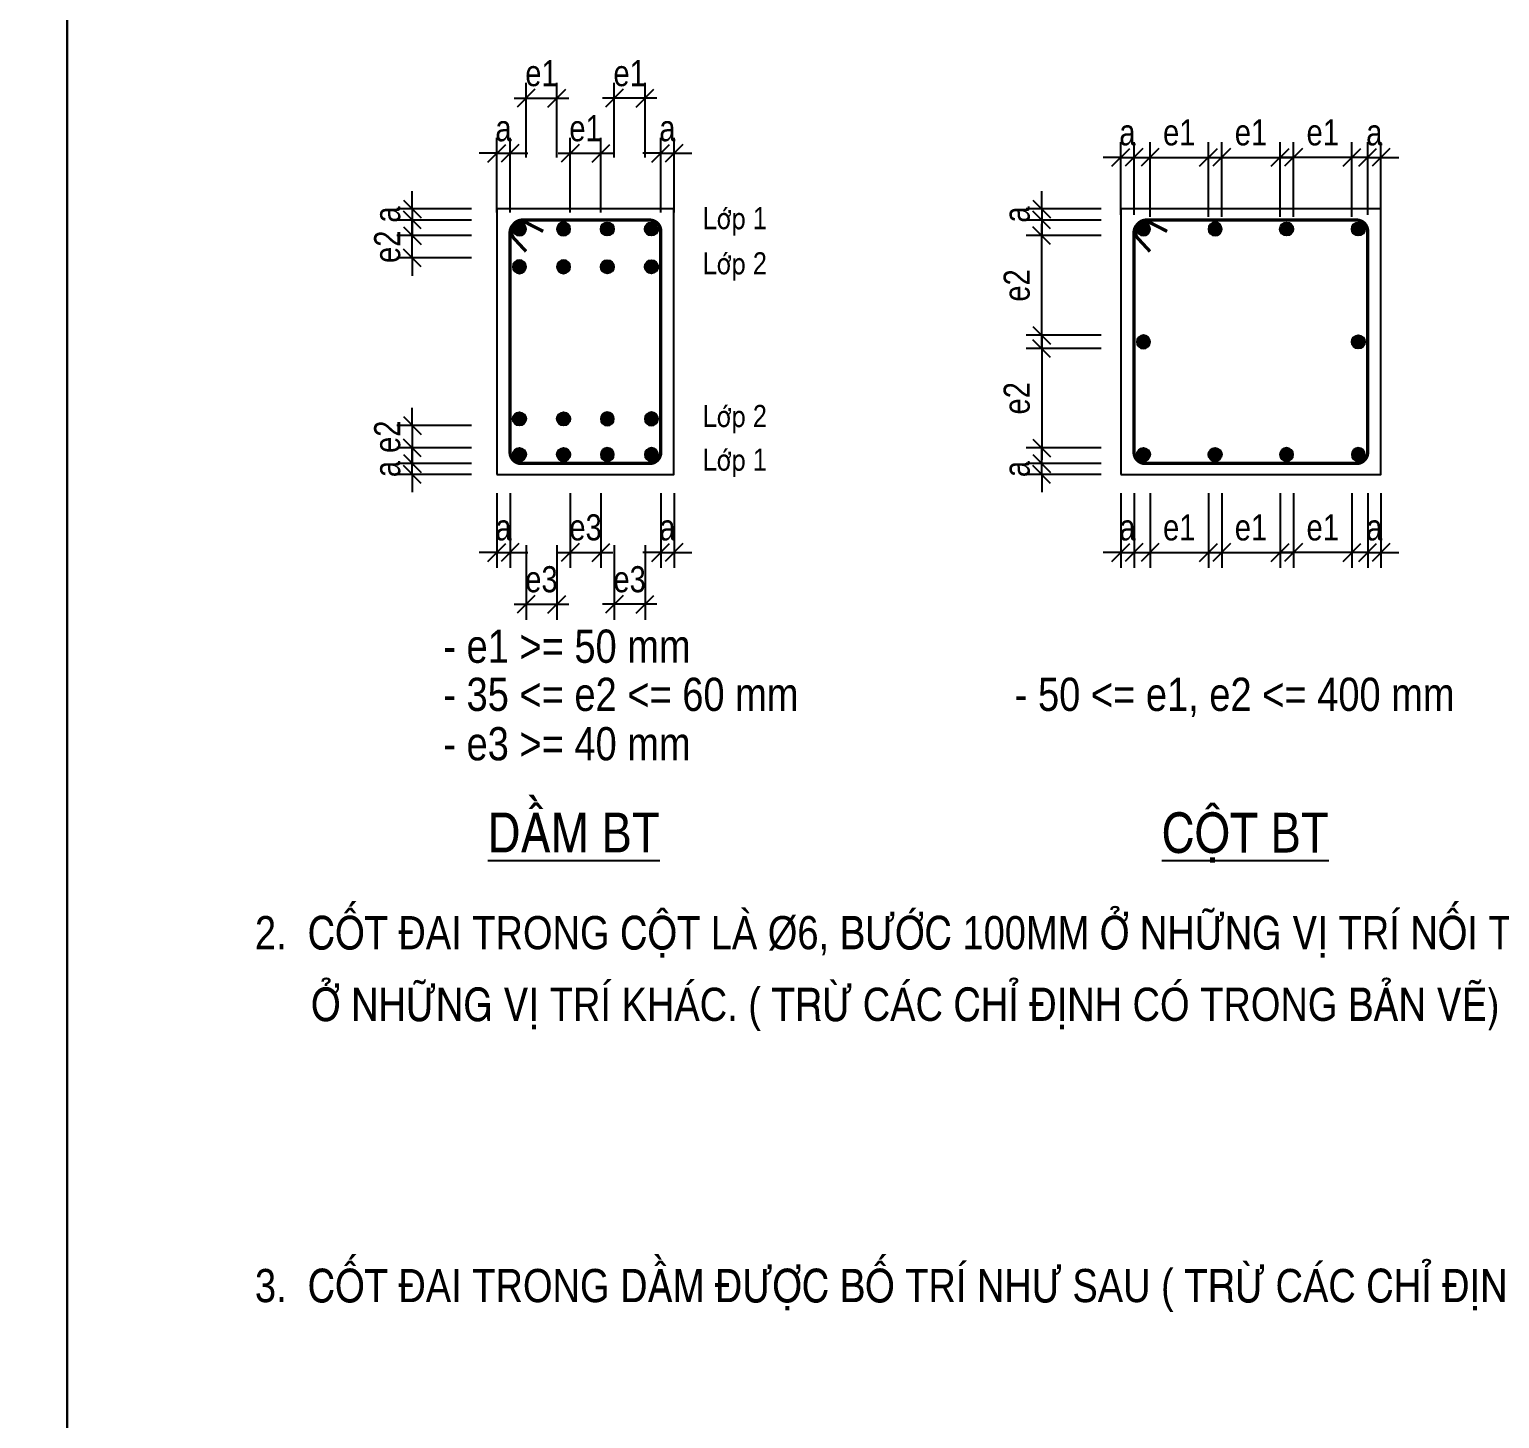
# Model space of a CAD drawing. Header units: millimetres. Extents: x -205508 to -110432, y 549193 to 571297.
# Drawn here: x -199921 to -196822, y 562210 to 565138 of the extents above; entities that cross this region are included whole.
import ezdxf

# ---------------------------------------------------------------- set-up
doc = ezdxf.new("R2010")
doc.units = ezdxf.units.MM
doc.header["$LTSCALE"] = 25
doc.header["$MEASUREMENT"] = 0
doc.header["$PDSIZE"] = 50
doc.layers.add('DCE_MCZiCZac', color=250, linetype='Continuous', lineweight=13)
for name, color, linetype in [('MC', 3, 'Continuous'), ('NETTHAY', 2, 'Continuous'), ('S3', 2, 'Continuous')]:
    doc.layers.add(name, color=color, linetype=linetype)
doc.styles.add('Simplex- GCC', font='arial.ttf', dxfattribs={"width": 0.8})
doc.styles.add('VN-Text', font='')
doc.styles.get('VN-Text').set_extended_font_data('VNI-Helve-Condense')
doc.dimstyles.new('ISO-25', dxfattribs={"dimscale": 25, "dimtxt": 2.2, "dimasz": 1.5, "dimexe": 1.3, "dimexo": 1, "dimgap": 1, "dimtad": 1, "dimdec": 0, "dimtxsty": 'Simplex- GCC', "dimblk": 'OBLIQUE', "dimcen": 2.5, "dimdle": 1, "dimclrd": 8, "dimclre": 8, "dimclrt": 7, "dimadec": 0, "dimazin": 0, "dimtfac": 1, "dimtdec": 0, "dimtix": 1, "dimtmove": 0, "dimatfit": 3, "dimfxl": 5, "dimfxlon": 1, "dimarcsym": 0})

# ---------------------------------------------------------------- blocks, each defined once
blk = doc.blocks.new('_Oblique')
at = {"color": 4, "linetype": 'ByBlock', "lineweight": -2}
blk.add_line((-0.5, -0.5), (0.5, 0.5), dxfattribs=at)
blk = doc.blocks.new('*D621')
at = {"layer": 'DCE_MCZiCZac', "color": 8, "lineweight": -2, "ltscale": 20, "transparency": 16777216}
for p, q in [((-198935.9, 564160.3), (-198935.9, 564002.8)), ((-198907.9, 564160.3), (-198907.9, 564002.8)), ((-198935.9, 564035.3), (-198973.4, 564035.3)), ((-198935.9, 564035.3), (-198907.9, 564035.3)), ((-198907.9, 564035.3), (-198870.4, 564035.3))]:
    blk.add_line(p, q, dxfattribs=at)
at = {"layer": 'Defpoints', "color": 0, "ltscale": 20, "transparency": 16777216}
for p in [(-198935.9, 564236.6), (-198907.9, 564236.6), (-198907.9, 564035.3)]:
    blk.add_point(p, dxfattribs=at)
at = {"layer": 'DCE_MCZiCZac', "color": 8, "lineweight": -2, "ltscale": 20, "transparency": 16777216, "xscale": 37.5, "yscale": 37.5, "zscale": 37.5}
blk.add_blockref('_Oblique', (-198935.9, 564035.3), dxfattribs=at)
at = {"layer": 'DCE_MCZiCZac', "color": 8, "lineweight": -2, "ltscale": 20, "transparency": 16777216, "xscale": 37.5, "yscale": 37.5, "zscale": 37.5, "rotation": 180}
blk.add_blockref('_Oblique', (-198907.9, 564035.3), dxfattribs=at)
at = {"layer": 'DCE_MCZiCZac', "color": 7, "ltscale": 20, "transparency": 16777216, "insert": (-198921.9, 564087.8), "char_height": 55, "attachment_point": 5, "style": 'Simplex- GCC'}
blk.add_mtext('a', dxfattribs=at)
blk = doc.blocks.new('*D622')
at = {"layer": 'DCE_MCZiCZac', "color": 8, "lineweight": -2, "ltscale": 20, "transparency": 16777216}
for p, q in [((-199114.1, 564759.3), (-199114.1, 564796.8)), ((-198989.1, 564759.3), (-199146.6, 564759.3)), ((-199114.1, 564759.3), (-199114.1, 564735.9)), ((-198989.1, 564735.9), (-199146.6, 564735.9)), ((-199114.1, 564735.9), (-199114.1, 564698.4))]:
    blk.add_line(p, q, dxfattribs=at)
at = {"layer": 'Defpoints', "color": 0, "ltscale": 20, "transparency": 16777216}
for p in [(-198935.9, 564759.3), (-199114.1, 564735.9), (-198907.9, 564735.9)]:
    blk.add_point(p, dxfattribs=at)
at = {"layer": 'DCE_MCZiCZac', "color": 8, "lineweight": -2, "ltscale": 20, "transparency": 16777216, "xscale": 37.5, "yscale": 37.5, "zscale": 37.5}
for p, rotation in [((-199114.1, 564759.3), 270), ((-199114.1, 564735.9), 90)]:
    blk.add_blockref('_Oblique', p, dxfattribs=dict(at, rotation=rotation))
at = {"layer": 'DCE_MCZiCZac', "color": 7, "ltscale": 20, "transparency": 16777216, "insert": (-199166.6, 564747.6), "char_height": 55, "attachment_point": 5, "rotation": 90, "style": 'Simplex- GCC'}
blk.add_mtext('a', dxfattribs=at)
blk = doc.blocks.new('*D623')
at = {"layer": 'DCE_MCZiCZac', "color": 8, "lineweight": -2, "ltscale": 20, "transparency": 16777216}
for p, q in [((-199114.1, 564703.1), (-199114.1, 564740.6)), ((-198989.1, 564703.1), (-199146.6, 564703.1)), ((-199114.1, 564656.1), (-199114.1, 564703.1)), ((-198989.1, 564656.1), (-199146.6, 564656.1)), ((-199114.1, 564656.1), (-199114.1, 564618.6))]:
    blk.add_line(p, q, dxfattribs=at)
at = {"layer": 'Defpoints', "color": 0, "ltscale": 20, "transparency": 16777216}
for p in [(-199114.1, 564703.1), (-198888.6, 564703.1), (-198887.3, 564656.1)]:
    blk.add_point(p, dxfattribs=at)
at = {"layer": 'DCE_MCZiCZac', "color": 8, "lineweight": -2, "ltscale": 20, "transparency": 16777216, "xscale": 37.5, "yscale": 37.5, "zscale": 37.5}
for p, rotation in [((-199114.1, 564703.1), 270), ((-199114.1, 564656.1), 90)]:
    blk.add_blockref('_Oblique', p, dxfattribs=dict(at, rotation=rotation))
at = {"layer": 'DCE_MCZiCZac', "color": 7, "ltscale": 20, "transparency": 16777216, "insert": (-199166.6, 564679.6), "char_height": 55, "attachment_point": 5, "rotation": 90, "style": 'Simplex- GCC'}
blk.add_mtext('e2', dxfattribs=at)
blk = doc.blocks.new('*D624')
at = {"layer": 'DCE_MCZiCZac', "color": 8, "lineweight": -2, "ltscale": 20, "transparency": 16777216}
for p, q in [((-199114.1, 564302.8), (-199114.1, 564340.3)), ((-198989.1, 564302.8), (-199146.6, 564302.8)), ((-199114.1, 564302.8), (-199114.1, 564255.7)), ((-198989.1, 564255.7), (-199146.6, 564255.7)), ((-199114.1, 564255.7), (-199114.1, 564218.2))]:
    blk.add_line(p, q, dxfattribs=at)
at = {"layer": 'Defpoints', "color": 0, "ltscale": 20, "transparency": 16777216}
for p in [(-198887.3, 564302.8), (-199114.1, 564255.7), (-198888.6, 564255.7)]:
    blk.add_point(p, dxfattribs=at)
at = {"layer": 'DCE_MCZiCZac', "color": 8, "lineweight": -2, "ltscale": 20, "transparency": 16777216, "xscale": 37.5, "yscale": 37.5, "zscale": 37.5}
for p, rotation in [((-199114.1, 564302.8), 270), ((-199114.1, 564255.7), 90)]:
    blk.add_blockref('_Oblique', p, dxfattribs=dict(at, rotation=rotation))
at = {"layer": 'DCE_MCZiCZac', "color": 7, "ltscale": 20, "transparency": 16777216, "insert": (-199166.6, 564279.2), "char_height": 55, "attachment_point": 5, "rotation": 90, "style": 'Simplex- GCC'}
blk.add_mtext('e2', dxfattribs=at)
blk = doc.blocks.new('*D625')
at = {"layer": 'DCE_MCZiCZac', "color": 8, "lineweight": -2, "ltscale": 20, "transparency": 16777216}
for p, q in [((-199114.1, 564222.9), (-199114.1, 564260.4)), ((-198989.1, 564222.9), (-199146.6, 564222.9)), ((-199114.1, 564199.6), (-199114.1, 564222.9)), ((-198989.1, 564199.6), (-199146.6, 564199.6)), ((-199114.1, 564199.6), (-199114.1, 564162.1))]:
    blk.add_line(p, q, dxfattribs=at)
at = {"layer": 'Defpoints', "color": 0, "ltscale": 20, "transparency": 16777216}
for p in [(-199114.1, 564222.9), (-198907.9, 564222.9), (-198935.9, 564199.6)]:
    blk.add_point(p, dxfattribs=at)
at = {"layer": 'DCE_MCZiCZac', "color": 8, "lineweight": -2, "ltscale": 20, "transparency": 16777216, "xscale": 37.5, "yscale": 37.5, "zscale": 37.5}
for p, rotation in [((-199114.1, 564222.9), 270), ((-199114.1, 564199.6), 90)]:
    blk.add_blockref('_Oblique', p, dxfattribs=dict(at, rotation=rotation))
at = {"layer": 'DCE_MCZiCZac', "color": 7, "ltscale": 20, "transparency": 16777216, "insert": (-199166.6, 564211.2), "char_height": 55, "attachment_point": 5, "rotation": 90, "style": 'Simplex- GCC'}
blk.add_mtext('a', dxfattribs=at)
blk = doc.blocks.new('*D626')
at = {"layer": 'DCE_MCZiCZac', "color": 8, "lineweight": -2, "ltscale": 20, "transparency": 16777216}
for p, q in [((-198935.9, 564751.7), (-198935.9, 564909.2)), ((-198907.9, 564751.7), (-198907.9, 564909.2)), ((-198935.9, 564876.7), (-198973.4, 564876.7)), ((-198935.9, 564876.7), (-198907.9, 564876.7)), ((-198907.9, 564876.7), (-198870.4, 564876.7))]:
    blk.add_line(p, q, dxfattribs=at)
at = {"layer": 'Defpoints', "color": 0, "ltscale": 20, "transparency": 16777216}
for p in [(-198907.9, 564876.7), (-198935.9, 564722.3), (-198907.9, 564722.3)]:
    blk.add_point(p, dxfattribs=at)
at = {"layer": 'DCE_MCZiCZac', "color": 8, "lineweight": -2, "ltscale": 20, "transparency": 16777216, "xscale": 37.5, "yscale": 37.5, "zscale": 37.5}
blk.add_blockref('_Oblique', (-198935.9, 564876.7), dxfattribs=at)
at = {"layer": 'DCE_MCZiCZac', "color": 8, "lineweight": -2, "ltscale": 20, "transparency": 16777216, "xscale": 37.5, "yscale": 37.5, "zscale": 37.5, "rotation": 180}
blk.add_blockref('_Oblique', (-198907.9, 564876.7), dxfattribs=at)
at = {"layer": 'DCE_MCZiCZac', "color": 7, "ltscale": 20, "transparency": 16777216, "insert": (-198921.9, 564929.2), "char_height": 55, "attachment_point": 5, "style": 'Simplex- GCC'}
blk.add_mtext('a', dxfattribs=at)
blk = doc.blocks.new('*D627')
at = {"layer": 'DCE_MCZiCZac', "color": 8, "lineweight": -2, "ltscale": 20, "transparency": 16777216}
for p, q in [((-197662.4, 564465), (-197819.9, 564465)), ((-197787.4, 564490), (-197787.4, 564230.7)), ((-197662.4, 564255.7), (-197819.9, 564255.7))]:
    blk.add_line(p, q, dxfattribs=at)
at = {"layer": 'Defpoints', "color": 0, "ltscale": 20, "transparency": 16777216}
for p in [(-197573.1, 564465), (-197787.4, 564255.7), (-197573.5, 564255.7)]:
    blk.add_point(p, dxfattribs=at)
at = {"layer": 'DCE_MCZiCZac', "color": 8, "lineweight": -2, "ltscale": 20, "transparency": 16777216, "xscale": 37.5, "yscale": 37.5, "zscale": 37.5}
for p, rotation in [((-197787.4, 564465), 90), ((-197787.4, 564255.7), 270)]:
    blk.add_blockref('_Oblique', p, dxfattribs=dict(at, rotation=rotation))
at = {"layer": 'DCE_MCZiCZac', "color": 7, "ltscale": 20, "transparency": 16777216, "insert": (-197839.9, 564360.3), "char_height": 55, "attachment_point": 5, "rotation": 90, "style": 'Simplex- GCC'}
blk.add_mtext('e2', dxfattribs=at)
blk = doc.blocks.new('*D595')
at = {"layer": 'DCE_MCZiCZac', "color": 8, "lineweight": -2, "ltscale": 20, "transparency": 16777216}
for p, q in [((-198590.4, 564160.3), (-198590.4, 564002.8)), ((-198562.4, 564160.3), (-198562.4, 564002.8)), ((-198590.4, 564035.3), (-198627.9, 564035.3)), ((-198590.4, 564035.3), (-198562.4, 564035.3)), ((-198562.4, 564035.3), (-198524.9, 564035.3))]:
    blk.add_line(p, q, dxfattribs=at)
at = {"layer": 'Defpoints', "color": 0, "ltscale": 20, "transparency": 16777216}
for p in [(-198590.4, 564236.6), (-198562.4, 564236.6), (-198562.4, 564035.3)]:
    blk.add_point(p, dxfattribs=at)
at = {"layer": 'DCE_MCZiCZac', "color": 8, "lineweight": -2, "ltscale": 20, "transparency": 16777216, "xscale": 37.5, "yscale": 37.5, "zscale": 37.5}
blk.add_blockref('_Oblique', (-198590.4, 564035.3), dxfattribs=at)
at = {"layer": 'DCE_MCZiCZac', "color": 8, "lineweight": -2, "ltscale": 20, "transparency": 16777216, "xscale": 37.5, "yscale": 37.5, "zscale": 37.5, "rotation": 180}
blk.add_blockref('_Oblique', (-198562.4, 564035.3), dxfattribs=at)
at = {"layer": 'DCE_MCZiCZac', "color": 7, "ltscale": 20, "transparency": 16777216, "insert": (-198576.4, 564087.8), "char_height": 55, "attachment_point": 5, "style": 'Simplex- GCC'}
blk.add_mtext('a', dxfattribs=at)
blk = doc.blocks.new('*D596')
at = {"layer": 'DCE_MCZiCZac', "color": 8, "lineweight": -2, "ltscale": 20, "transparency": 16777216}
for p, q in [((-198874.2, 564051), (-198874.2, 563893.5)), ((-198809.3, 564051), (-198809.3, 563893.5)), ((-198899.2, 563926), (-198784.3, 563926))]:
    blk.add_line(p, q, dxfattribs=at)
at = {"layer": 'Defpoints', "color": 0, "ltscale": 20, "transparency": 16777216}
for p in [(-198874.2, 564243.1), (-198809.3, 564241.9), (-198809.3, 563926)]:
    blk.add_point(p, dxfattribs=at)
at = {"layer": 'DCE_MCZiCZac', "color": 8, "lineweight": -2, "ltscale": 20, "transparency": 16777216, "xscale": 37.5, "yscale": 37.5, "zscale": 37.5, "rotation": 180}
blk.add_blockref('_Oblique', (-198874.2, 563926), dxfattribs=at)
at = {"layer": 'DCE_MCZiCZac', "color": 8, "lineweight": -2, "ltscale": 20, "transparency": 16777216, "xscale": 37.5, "yscale": 37.5, "zscale": 37.5}
blk.add_blockref('_Oblique', (-198809.3, 563926), dxfattribs=at)
at = {"layer": 'DCE_MCZiCZac', "color": 7, "ltscale": 20, "transparency": 16777216, "insert": (-198841.8, 563978.5), "char_height": 55, "attachment_point": 5, "style": 'Simplex- GCC'}
blk.add_mtext('e3', dxfattribs=at)
blk = doc.blocks.new('*D597')
at = {"layer": 'DCE_MCZiCZac', "color": 8, "lineweight": -2, "ltscale": 20, "transparency": 16777216}
for p, q in [((-198781.3, 564160.3), (-198781.3, 564002.8)), ((-198716.4, 564160.3), (-198716.4, 564002.8)), ((-198806.3, 564035.3), (-198691.4, 564035.3))]:
    blk.add_line(p, q, dxfattribs=at)
at = {"layer": 'Defpoints', "color": 0, "ltscale": 20, "transparency": 16777216}
for p in [(-198781.3, 564243.1), (-198716.4, 564241.9), (-198716.4, 564035.3)]:
    blk.add_point(p, dxfattribs=at)
at = {"layer": 'DCE_MCZiCZac', "color": 8, "lineweight": -2, "ltscale": 20, "transparency": 16777216, "xscale": 37.5, "yscale": 37.5, "zscale": 37.5, "rotation": 180}
blk.add_blockref('_Oblique', (-198781.3, 564035.3), dxfattribs=at)
at = {"layer": 'DCE_MCZiCZac', "color": 8, "lineweight": -2, "ltscale": 20, "transparency": 16777216, "xscale": 37.5, "yscale": 37.5, "zscale": 37.5}
blk.add_blockref('_Oblique', (-198716.4, 564035.3), dxfattribs=at)
at = {"layer": 'DCE_MCZiCZac', "color": 7, "ltscale": 20, "transparency": 16777216, "insert": (-198748.9, 564087.8), "char_height": 55, "attachment_point": 5, "style": 'Simplex- GCC'}
blk.add_mtext('e3', dxfattribs=at)
blk = doc.blocks.new('*D598')
at = {"layer": 'DCE_MCZiCZac', "color": 8, "lineweight": -2, "ltscale": 20, "transparency": 16777216}
for p, q in [((-198688.4, 564051), (-198688.4, 563893.5)), ((-198623.5, 564051), (-198623.5, 563893.5)), ((-198598.5, 563926), (-198713.4, 563926))]:
    blk.add_line(p, q, dxfattribs=at)
at = {"layer": 'Defpoints', "color": 0, "ltscale": 20, "transparency": 16777216}
for p in [(-198688.4, 564241.9), (-198623.5, 564243.1), (-198688.4, 563926)]:
    blk.add_point(p, dxfattribs=at)
at = {"layer": 'DCE_MCZiCZac', "color": 8, "lineweight": -2, "ltscale": 20, "transparency": 16777216, "xscale": 37.5, "yscale": 37.5, "zscale": 37.5, "rotation": 180}
blk.add_blockref('_Oblique', (-198688.4, 563926), dxfattribs=at)
at = {"layer": 'DCE_MCZiCZac', "color": 8, "lineweight": -2, "ltscale": 20, "transparency": 16777216, "xscale": 37.5, "yscale": 37.5, "zscale": 37.5}
blk.add_blockref('_Oblique', (-198623.5, 563926), dxfattribs=at)
at = {"layer": 'DCE_MCZiCZac', "color": 7, "ltscale": 20, "transparency": 16777216, "insert": (-198656, 563978.5), "char_height": 55, "attachment_point": 5, "style": 'Simplex- GCC'}
blk.add_mtext('e3', dxfattribs=at)
blk = doc.blocks.new('THEP')
h = blk.add_hatch(color=1)
edge = h.paths.add_edge_path()
edge.add_ellipse((0, 0), major_axis=(-7.07, 7.07), ratio=1, start_angle=0, end_angle=360, ccw=False)
at = {"color": 4, "ltscale": 0.5, "extrusion": (0, 0, -1)}
blk.add_ellipse((0, 0), major_axis=(-7.07, 7.07), ratio=1, start_param=2.356194490192135, end_param=8.63937979737172, dxfattribs=at)
blk = doc.blocks.new('*D599')
at = {"layer": 'DCE_MCZiCZac', "color": 8, "lineweight": -2, "ltscale": 20, "transparency": 16777216}
for p, q in [((-197787.4, 564222.9), (-197787.4, 564260.4)), ((-197662.4, 564222.9), (-197819.9, 564222.9)), ((-197787.4, 564199.6), (-197787.4, 564222.9)), ((-197662.4, 564199.6), (-197819.9, 564199.6)), ((-197787.4, 564199.6), (-197787.4, 564162.1))]:
    blk.add_line(p, q, dxfattribs=at)
at = {"layer": 'Defpoints', "color": 0, "ltscale": 20, "transparency": 16777216}
for p in [(-197787.4, 564222.9), (-197592.9, 564222.9), (-197620.8, 564199.6)]:
    blk.add_point(p, dxfattribs=at)
at = {"layer": 'DCE_MCZiCZac', "color": 8, "lineweight": -2, "ltscale": 20, "transparency": 16777216, "xscale": 37.5, "yscale": 37.5, "zscale": 37.5}
for p, rotation in [((-197787.4, 564222.9), 270), ((-197787.4, 564199.6), 90)]:
    blk.add_blockref('_Oblique', p, dxfattribs=dict(at, rotation=rotation))
at = {"layer": 'DCE_MCZiCZac', "color": 7, "ltscale": 20, "transparency": 16777216, "insert": (-197839.9, 564211.2), "char_height": 55, "attachment_point": 5, "rotation": 90, "style": 'Simplex- GCC'}
blk.add_mtext('a', dxfattribs=at)
blk = doc.blocks.new('*D600')
at = {"layer": 'DCE_MCZiCZac', "color": 8, "lineweight": -2, "ltscale": 20, "transparency": 16777216}
for p, q in [((-197620.8, 564160.3), (-197620.8, 564002.8)), ((-197592.9, 564160.3), (-197592.9, 564002.8)), ((-197620.8, 564035.3), (-197658.3, 564035.3)), ((-197620.8, 564035.3), (-197592.9, 564035.3)), ((-197592.9, 564035.3), (-197555.4, 564035.3))]:
    blk.add_line(p, q, dxfattribs=at)
at = {"layer": 'Defpoints', "color": 0, "ltscale": 20, "transparency": 16777216}
for p in [(-197620.8, 564236.6), (-197592.9, 564236.6), (-197592.9, 564035.3)]:
    blk.add_point(p, dxfattribs=at)
at = {"layer": 'DCE_MCZiCZac', "color": 8, "lineweight": -2, "ltscale": 20, "transparency": 16777216, "xscale": 37.5, "yscale": 37.5, "zscale": 37.5}
blk.add_blockref('_Oblique', (-197620.8, 564035.3), dxfattribs=at)
at = {"layer": 'DCE_MCZiCZac', "color": 8, "lineweight": -2, "ltscale": 20, "transparency": 16777216, "xscale": 37.5, "yscale": 37.5, "zscale": 37.5, "rotation": 180}
blk.add_blockref('_Oblique', (-197592.9, 564035.3), dxfattribs=at)
at = {"layer": 'DCE_MCZiCZac', "color": 7, "ltscale": 20, "transparency": 16777216, "insert": (-197606.9, 564087.8), "char_height": 55, "attachment_point": 5, "style": 'Simplex- GCC'}
blk.add_mtext('a', dxfattribs=at)
blk = doc.blocks.new('*D601')
at = {"layer": 'DCE_MCZiCZac', "color": 8, "lineweight": -2, "ltscale": 20, "transparency": 16777216}
for p, q in [((-197100.5, 564160.3), (-197100.5, 564002.8)), ((-197072.5, 564160.3), (-197072.5, 564002.8)), ((-197100.5, 564035.3), (-197138, 564035.3)), ((-197100.5, 564035.3), (-197072.5, 564035.3)), ((-197072.5, 564035.3), (-197035, 564035.3))]:
    blk.add_line(p, q, dxfattribs=at)
at = {"layer": 'Defpoints', "color": 0, "ltscale": 20, "transparency": 16777216}
for p in [(-197100.5, 564236.6), (-197072.5, 564236.6), (-197072.5, 564035.3)]:
    blk.add_point(p, dxfattribs=at)
at = {"layer": 'DCE_MCZiCZac', "color": 8, "lineweight": -2, "ltscale": 20, "transparency": 16777216, "xscale": 37.5, "yscale": 37.5, "zscale": 37.5}
blk.add_blockref('_Oblique', (-197100.5, 564035.3), dxfattribs=at)
at = {"layer": 'DCE_MCZiCZac', "color": 8, "lineweight": -2, "ltscale": 20, "transparency": 16777216, "xscale": 37.5, "yscale": 37.5, "zscale": 37.5, "rotation": 180}
blk.add_blockref('_Oblique', (-197072.5, 564035.3), dxfattribs=at)
at = {"layer": 'DCE_MCZiCZac', "color": 7, "ltscale": 20, "transparency": 16777216, "insert": (-197086.5, 564087.8), "char_height": 55, "attachment_point": 5, "style": 'Simplex- GCC'}
blk.add_mtext('a', dxfattribs=at)
blk = doc.blocks.new('*D602')
at = {"layer": 'DCE_MCZiCZac', "color": 8, "lineweight": -2, "ltscale": 20, "transparency": 16777216}
for p, q in [((-197559.2, 564160.3), (-197559.2, 564002.8)), ((-197436, 564160.3), (-197436, 564002.8)), ((-197584.2, 564035.3), (-197411, 564035.3))]:
    blk.add_line(p, q, dxfattribs=at)
at = {"layer": 'Defpoints', "color": 0, "ltscale": 20, "transparency": 16777216}
for p in [(-197559.2, 564243.1), (-197436, 564241.9), (-197436, 564035.3)]:
    blk.add_point(p, dxfattribs=at)
at = {"layer": 'DCE_MCZiCZac', "color": 8, "lineweight": -2, "ltscale": 20, "transparency": 16777216, "xscale": 37.5, "yscale": 37.5, "zscale": 37.5, "rotation": 180}
blk.add_blockref('_Oblique', (-197559.2, 564035.3), dxfattribs=at)
at = {"layer": 'DCE_MCZiCZac', "color": 8, "lineweight": -2, "ltscale": 20, "transparency": 16777216, "xscale": 37.5, "yscale": 37.5, "zscale": 37.5}
blk.add_blockref('_Oblique', (-197436, 564035.3), dxfattribs=at)
at = {"layer": 'DCE_MCZiCZac', "color": 7, "ltscale": 20, "transparency": 16777216, "insert": (-197497.6, 564087.8), "char_height": 55, "attachment_point": 5, "style": 'Simplex- GCC'}
blk.add_mtext('e1', dxfattribs=at)
blk = doc.blocks.new('*D603')
at = {"layer": 'DCE_MCZiCZac', "color": 8, "lineweight": -2, "ltscale": 20, "transparency": 16777216}
for p, q in [((-197408, 564160.3), (-197408, 564002.8)), ((-197284.8, 564160.3), (-197284.8, 564002.8)), ((-197433, 564035.3), (-197259.8, 564035.3))]:
    blk.add_line(p, q, dxfattribs=at)
at = {"layer": 'Defpoints', "color": 0, "ltscale": 20, "transparency": 16777216}
for p in [(-197408, 564243.1), (-197284.8, 564241.9), (-197284.8, 564035.3)]:
    blk.add_point(p, dxfattribs=at)
at = {"layer": 'DCE_MCZiCZac', "color": 8, "lineweight": -2, "ltscale": 20, "transparency": 16777216, "xscale": 37.5, "yscale": 37.5, "zscale": 37.5, "rotation": 180}
blk.add_blockref('_Oblique', (-197408, 564035.3), dxfattribs=at)
at = {"layer": 'DCE_MCZiCZac', "color": 8, "lineweight": -2, "ltscale": 20, "transparency": 16777216, "xscale": 37.5, "yscale": 37.5, "zscale": 37.5}
blk.add_blockref('_Oblique', (-197284.8, 564035.3), dxfattribs=at)
at = {"layer": 'DCE_MCZiCZac', "color": 7, "ltscale": 20, "transparency": 16777216, "insert": (-197346.4, 564087.8), "char_height": 55, "attachment_point": 5, "style": 'Simplex- GCC'}
blk.add_mtext('e1', dxfattribs=at)
blk = doc.blocks.new('*D604')
at = {"layer": 'DCE_MCZiCZac', "color": 8, "lineweight": -2, "ltscale": 20, "transparency": 16777216}
for p, q in [((-197256.8, 564160.3), (-197256.8, 564002.8)), ((-197133.6, 564160.3), (-197133.6, 564002.8)), ((-197108.6, 564035.3), (-197281.8, 564035.3))]:
    blk.add_line(p, q, dxfattribs=at)
at = {"layer": 'Defpoints', "color": 0, "ltscale": 20, "transparency": 16777216}
for p in [(-197256.8, 564241.9), (-197133.6, 564243.1), (-197256.8, 564035.3)]:
    blk.add_point(p, dxfattribs=at)
at = {"layer": 'DCE_MCZiCZac', "color": 8, "lineweight": -2, "ltscale": 20, "transparency": 16777216, "xscale": 37.5, "yscale": 37.5, "zscale": 37.5, "rotation": 180}
blk.add_blockref('_Oblique', (-197256.8, 564035.3), dxfattribs=at)
at = {"layer": 'DCE_MCZiCZac', "color": 8, "lineweight": -2, "ltscale": 20, "transparency": 16777216, "xscale": 37.5, "yscale": 37.5, "zscale": 37.5}
blk.add_blockref('_Oblique', (-197133.6, 564035.3), dxfattribs=at)
at = {"layer": 'DCE_MCZiCZac', "color": 7, "ltscale": 20, "transparency": 16777216, "insert": (-197195.2, 564087.8), "char_height": 55, "attachment_point": 5, "style": 'Simplex- GCC'}
blk.add_mtext('e1', dxfattribs=at)
blk = doc.blocks.new('*D605')
at = {"layer": 'DCE_MCZiCZac', "color": 8, "lineweight": -2, "ltscale": 20, "transparency": 16777216}
for p, q in [((-198590.4, 564751.7), (-198590.4, 564909.2)), ((-198562.4, 564751.7), (-198562.4, 564909.2)), ((-198590.4, 564876.7), (-198627.9, 564876.7)), ((-198590.4, 564876.7), (-198562.4, 564876.7)), ((-198562.4, 564876.7), (-198524.9, 564876.7))]:
    blk.add_line(p, q, dxfattribs=at)
at = {"layer": 'Defpoints', "color": 0, "ltscale": 20, "transparency": 16777216}
for p in [(-198562.4, 564876.7), (-198590.4, 564722.3), (-198562.4, 564722.3)]:
    blk.add_point(p, dxfattribs=at)
at = {"layer": 'DCE_MCZiCZac', "color": 8, "lineweight": -2, "ltscale": 20, "transparency": 16777216, "xscale": 37.5, "yscale": 37.5, "zscale": 37.5}
blk.add_blockref('_Oblique', (-198590.4, 564876.7), dxfattribs=at)
at = {"layer": 'DCE_MCZiCZac', "color": 8, "lineweight": -2, "ltscale": 20, "transparency": 16777216, "xscale": 37.5, "yscale": 37.5, "zscale": 37.5, "rotation": 180}
blk.add_blockref('_Oblique', (-198562.4, 564876.7), dxfattribs=at)
at = {"layer": 'DCE_MCZiCZac', "color": 7, "ltscale": 20, "transparency": 16777216, "insert": (-198576.4, 564929.2), "char_height": 55, "attachment_point": 5, "style": 'Simplex- GCC'}
blk.add_mtext('a', dxfattribs=at)
blk = doc.blocks.new('*D606')
at = {"layer": 'DCE_MCZiCZac', "color": 8, "lineweight": -2, "ltscale": 20, "transparency": 16777216}
for p, q in [((-198688.4, 564867.8), (-198688.4, 565025.3)), ((-198623.5, 564867.8), (-198623.5, 565025.3)), ((-198598.5, 564992.8), (-198713.4, 564992.8))]:
    blk.add_line(p, q, dxfattribs=at)
at = {"layer": 'Defpoints', "color": 0, "ltscale": 20, "transparency": 16777216}
for p in [(-198688.4, 564992.8), (-198688.4, 564716.9), (-198623.5, 564715.8)]:
    blk.add_point(p, dxfattribs=at)
at = {"layer": 'DCE_MCZiCZac', "color": 8, "lineweight": -2, "ltscale": 20, "transparency": 16777216, "xscale": 37.5, "yscale": 37.5, "zscale": 37.5, "rotation": 180}
blk.add_blockref('_Oblique', (-198688.4, 564992.8), dxfattribs=at)
at = {"layer": 'DCE_MCZiCZac', "color": 8, "lineweight": -2, "ltscale": 20, "transparency": 16777216, "xscale": 37.5, "yscale": 37.5, "zscale": 37.5}
blk.add_blockref('_Oblique', (-198623.5, 564992.8), dxfattribs=at)
at = {"layer": 'DCE_MCZiCZac', "color": 7, "ltscale": 20, "transparency": 16777216, "insert": (-198656, 565045.3), "char_height": 55, "attachment_point": 5, "style": 'Simplex- GCC'}
blk.add_mtext('e1', dxfattribs=at)
blk = doc.blocks.new('*D607')
at = {"layer": 'DCE_MCZiCZac', "color": 8, "lineweight": -2, "ltscale": 20, "transparency": 16777216}
for p, q in [((-198781.3, 564751.7), (-198781.3, 564909.2)), ((-198716.4, 564751.7), (-198716.4, 564909.2)), ((-198806.3, 564876.7), (-198691.4, 564876.7))]:
    blk.add_line(p, q, dxfattribs=at)
at = {"layer": 'Defpoints', "color": 0, "ltscale": 20, "transparency": 16777216}
for p in [(-198716.4, 564876.7), (-198781.3, 564715.8), (-198716.4, 564716.9)]:
    blk.add_point(p, dxfattribs=at)
at = {"layer": 'DCE_MCZiCZac', "color": 8, "lineweight": -2, "ltscale": 20, "transparency": 16777216, "xscale": 37.5, "yscale": 37.5, "zscale": 37.5, "rotation": 180}
blk.add_blockref('_Oblique', (-198781.3, 564876.7), dxfattribs=at)
at = {"layer": 'DCE_MCZiCZac', "color": 8, "lineweight": -2, "ltscale": 20, "transparency": 16777216, "xscale": 37.5, "yscale": 37.5, "zscale": 37.5}
blk.add_blockref('_Oblique', (-198716.4, 564876.7), dxfattribs=at)
at = {"layer": 'DCE_MCZiCZac', "color": 7, "ltscale": 20, "transparency": 16777216, "insert": (-198748.9, 564929.2), "char_height": 55, "attachment_point": 5, "style": 'Simplex- GCC'}
blk.add_mtext('e1', dxfattribs=at)
blk = doc.blocks.new('*D608')
at = {"layer": 'DCE_MCZiCZac', "color": 8, "lineweight": -2, "ltscale": 20, "transparency": 16777216}
for p, q in [((-198874.2, 564867.8), (-198874.2, 565025.3)), ((-198809.3, 564867.8), (-198809.3, 565025.3)), ((-198899.2, 564992.8), (-198784.3, 564992.8))]:
    blk.add_line(p, q, dxfattribs=at)
at = {"layer": 'Defpoints', "color": 0, "ltscale": 20, "transparency": 16777216}
for p in [(-198809.3, 564992.8), (-198874.2, 564715.8), (-198809.3, 564716.9)]:
    blk.add_point(p, dxfattribs=at)
at = {"layer": 'DCE_MCZiCZac', "color": 8, "lineweight": -2, "ltscale": 20, "transparency": 16777216, "xscale": 37.5, "yscale": 37.5, "zscale": 37.5, "rotation": 180}
blk.add_blockref('_Oblique', (-198874.2, 564992.8), dxfattribs=at)
at = {"layer": 'DCE_MCZiCZac', "color": 8, "lineweight": -2, "ltscale": 20, "transparency": 16777216, "xscale": 37.5, "yscale": 37.5, "zscale": 37.5}
blk.add_blockref('_Oblique', (-198809.3, 564992.8), dxfattribs=at)
at = {"layer": 'DCE_MCZiCZac', "color": 7, "ltscale": 20, "transparency": 16777216, "insert": (-198841.8, 565045.3), "char_height": 55, "attachment_point": 5, "style": 'Simplex- GCC'}
blk.add_mtext('e1', dxfattribs=at)
blk = doc.blocks.new('*D609')
at = {"layer": 'DCE_MCZiCZac', "color": 8, "lineweight": -2, "ltscale": 20, "transparency": 16777216}
for p, q in [((-197787.4, 564468), (-197787.4, 564728.1)), ((-197662.4, 564703.1), (-197819.9, 564703.1)), ((-197662.4, 564493), (-197819.9, 564493))]:
    blk.add_line(p, q, dxfattribs=at)
at = {"layer": 'Defpoints', "color": 0, "ltscale": 20, "transparency": 16777216}
for p in [(-197787.4, 564703.1), (-197573.5, 564703.1), (-197573.1, 564493)]:
    blk.add_point(p, dxfattribs=at)
at = {"layer": 'DCE_MCZiCZac', "color": 8, "lineweight": -2, "ltscale": 20, "transparency": 16777216, "xscale": 37.5, "yscale": 37.5, "zscale": 37.5}
for p, rotation in [((-197787.4, 564703.1), 90), ((-197787.4, 564493), 270)]:
    blk.add_blockref('_Oblique', p, dxfattribs=dict(at, rotation=rotation))
at = {"layer": 'DCE_MCZiCZac', "color": 7, "ltscale": 20, "transparency": 16777216, "insert": (-197839.9, 564598.1), "char_height": 55, "attachment_point": 5, "rotation": 90, "style": 'Simplex- GCC'}
blk.add_mtext('e2', dxfattribs=at)
blk = doc.blocks.new('*D610')
at = {"layer": 'DCE_MCZiCZac', "color": 8, "lineweight": -2, "ltscale": 20, "transparency": 16777216}
for p, q in [((-197100.5, 564747.3), (-197100.5, 564900.5)), ((-197072.5, 564747.3), (-197072.5, 564900.5)), ((-197100.5, 564868), (-197138, 564868)), ((-197100.5, 564868), (-197072.5, 564868)), ((-197072.5, 564868), (-197035, 564868))]:
    blk.add_line(p, q, dxfattribs=at)
at = {"layer": 'Defpoints', "color": 0, "ltscale": 20, "transparency": 16777216}
for p in [(-197072.5, 564868), (-197100.5, 564722.3), (-197072.5, 564722.3)]:
    blk.add_point(p, dxfattribs=at)
at = {"layer": 'DCE_MCZiCZac', "color": 8, "lineweight": -2, "ltscale": 20, "transparency": 16777216, "xscale": 37.5, "yscale": 37.5, "zscale": 37.5}
blk.add_blockref('_Oblique', (-197100.5, 564868), dxfattribs=at)
at = {"layer": 'DCE_MCZiCZac', "color": 8, "lineweight": -2, "ltscale": 20, "transparency": 16777216, "xscale": 37.5, "yscale": 37.5, "zscale": 37.5, "rotation": 180}
blk.add_blockref('_Oblique', (-197072.5, 564868), dxfattribs=at)
at = {"layer": 'DCE_MCZiCZac', "color": 7, "ltscale": 20, "transparency": 16777216, "insert": (-197086.5, 564920.5), "char_height": 55, "attachment_point": 5, "style": 'Simplex- GCC'}
blk.add_mtext('a', dxfattribs=at)
blk = doc.blocks.new('*D611')
at = {"layer": 'DCE_MCZiCZac', "color": 8, "lineweight": -2, "ltscale": 20, "transparency": 16777216}
for p, q in [((-197620.8, 564747.3), (-197620.8, 564900.5)), ((-197592.9, 564747.3), (-197592.9, 564900.5)), ((-197620.8, 564868), (-197658.3, 564868)), ((-197620.8, 564868), (-197592.9, 564868)), ((-197592.9, 564868), (-197555.4, 564868))]:
    blk.add_line(p, q, dxfattribs=at)
at = {"layer": 'Defpoints', "color": 0, "ltscale": 20, "transparency": 16777216}
for p in [(-197592.9, 564868), (-197620.8, 564722.3), (-197592.9, 564722.3)]:
    blk.add_point(p, dxfattribs=at)
at = {"layer": 'DCE_MCZiCZac', "color": 8, "lineweight": -2, "ltscale": 20, "transparency": 16777216, "xscale": 37.5, "yscale": 37.5, "zscale": 37.5}
blk.add_blockref('_Oblique', (-197620.8, 564868), dxfattribs=at)
at = {"layer": 'DCE_MCZiCZac', "color": 8, "lineweight": -2, "ltscale": 20, "transparency": 16777216, "xscale": 37.5, "yscale": 37.5, "zscale": 37.5, "rotation": 180}
blk.add_blockref('_Oblique', (-197592.9, 564868), dxfattribs=at)
at = {"layer": 'DCE_MCZiCZac', "color": 7, "ltscale": 20, "transparency": 16777216, "insert": (-197606.9, 564920.5), "char_height": 55, "attachment_point": 5, "style": 'Simplex- GCC'}
blk.add_mtext('a', dxfattribs=at)
blk = doc.blocks.new('*D612')
at = {"layer": 'DCE_MCZiCZac', "color": 8, "lineweight": -2, "ltscale": 20, "transparency": 16777216}
for p, q in [((-197559.2, 564743), (-197559.2, 564900.5)), ((-197436, 564743), (-197436, 564900.5)), ((-197584.2, 564868), (-197411, 564868))]:
    blk.add_line(p, q, dxfattribs=at)
at = {"layer": 'Defpoints', "color": 0, "ltscale": 20, "transparency": 16777216}
for p in [(-197436, 564868), (-197559.2, 564715.8), (-197436, 564716.9)]:
    blk.add_point(p, dxfattribs=at)
at = {"layer": 'DCE_MCZiCZac', "color": 8, "lineweight": -2, "ltscale": 20, "transparency": 16777216, "xscale": 37.5, "yscale": 37.5, "zscale": 37.5, "rotation": 180}
blk.add_blockref('_Oblique', (-197559.2, 564868), dxfattribs=at)
at = {"layer": 'DCE_MCZiCZac', "color": 8, "lineweight": -2, "ltscale": 20, "transparency": 16777216, "xscale": 37.5, "yscale": 37.5, "zscale": 37.5}
blk.add_blockref('_Oblique', (-197436, 564868), dxfattribs=at)
at = {"layer": 'DCE_MCZiCZac', "color": 7, "ltscale": 20, "transparency": 16777216, "insert": (-197497.6, 564920.5), "char_height": 55, "attachment_point": 5, "style": 'Simplex- GCC'}
blk.add_mtext('e1', dxfattribs=at)
blk = doc.blocks.new('*D613')
at = {"layer": 'DCE_MCZiCZac', "color": 8, "lineweight": -2, "ltscale": 20, "transparency": 16777216}
for p, q in [((-197408, 564743), (-197408, 564900.5)), ((-197284.8, 564743), (-197284.8, 564900.5)), ((-197433, 564868), (-197259.8, 564868))]:
    blk.add_line(p, q, dxfattribs=at)
at = {"layer": 'Defpoints', "color": 0, "ltscale": 20, "transparency": 16777216}
for p in [(-197284.8, 564868), (-197408, 564715.8), (-197284.8, 564716.9)]:
    blk.add_point(p, dxfattribs=at)
at = {"layer": 'DCE_MCZiCZac', "color": 8, "lineweight": -2, "ltscale": 20, "transparency": 16777216, "xscale": 37.5, "yscale": 37.5, "zscale": 37.5, "rotation": 180}
blk.add_blockref('_Oblique', (-197408, 564868), dxfattribs=at)
at = {"layer": 'DCE_MCZiCZac', "color": 8, "lineweight": -2, "ltscale": 20, "transparency": 16777216, "xscale": 37.5, "yscale": 37.5, "zscale": 37.5}
blk.add_blockref('_Oblique', (-197284.8, 564868), dxfattribs=at)
at = {"layer": 'DCE_MCZiCZac', "color": 7, "ltscale": 20, "transparency": 16777216, "insert": (-197346.4, 564920.5), "char_height": 55, "attachment_point": 5, "style": 'Simplex- GCC'}
blk.add_mtext('e1', dxfattribs=at)
blk = doc.blocks.new('*D614')
at = {"layer": 'DCE_MCZiCZac', "color": 8, "lineweight": -2, "ltscale": 20, "transparency": 16777216}
for p, q in [((-197256.8, 564743), (-197256.8, 564900.5)), ((-197133.6, 564743), (-197133.6, 564900.5)), ((-197108.6, 564868), (-197281.8, 564868))]:
    blk.add_line(p, q, dxfattribs=at)
at = {"layer": 'Defpoints', "color": 0, "ltscale": 20, "transparency": 16777216}
for p in [(-197256.8, 564868), (-197256.8, 564716.9), (-197133.6, 564715.8)]:
    blk.add_point(p, dxfattribs=at)
at = {"layer": 'DCE_MCZiCZac', "color": 8, "lineweight": -2, "ltscale": 20, "transparency": 16777216, "xscale": 37.5, "yscale": 37.5, "zscale": 37.5, "rotation": 180}
blk.add_blockref('_Oblique', (-197256.8, 564868), dxfattribs=at)
at = {"layer": 'DCE_MCZiCZac', "color": 8, "lineweight": -2, "ltscale": 20, "transparency": 16777216, "xscale": 37.5, "yscale": 37.5, "zscale": 37.5}
blk.add_blockref('_Oblique', (-197133.6, 564868), dxfattribs=at)
at = {"layer": 'DCE_MCZiCZac', "color": 7, "ltscale": 20, "transparency": 16777216, "insert": (-197195.2, 564920.5), "char_height": 55, "attachment_point": 5, "style": 'Simplex- GCC'}
blk.add_mtext('e1', dxfattribs=at)
blk = doc.blocks.new('*D615')
at = {"layer": 'DCE_MCZiCZac', "color": 8, "lineweight": -2, "ltscale": 20, "transparency": 16777216}
for p, q in [((-197787.4, 564759.3), (-197787.4, 564796.8)), ((-197662.4, 564759.3), (-197819.9, 564759.3)), ((-197787.4, 564759.3), (-197787.4, 564735.9)), ((-197662.4, 564735.9), (-197819.9, 564735.9)), ((-197787.4, 564735.9), (-197787.4, 564698.4))]:
    blk.add_line(p, q, dxfattribs=at)
at = {"layer": 'Defpoints', "color": 0, "ltscale": 20, "transparency": 16777216}
for p in [(-197620.8, 564759.3), (-197787.4, 564735.9), (-197592.9, 564735.9)]:
    blk.add_point(p, dxfattribs=at)
at = {"layer": 'DCE_MCZiCZac', "color": 8, "lineweight": -2, "ltscale": 20, "transparency": 16777216, "xscale": 37.5, "yscale": 37.5, "zscale": 37.5}
for p, rotation in [((-197787.4, 564759.3), 270), ((-197787.4, 564735.9), 90)]:
    blk.add_blockref('_Oblique', p, dxfattribs=dict(at, rotation=rotation))
at = {"layer": 'DCE_MCZiCZac', "color": 7, "ltscale": 20, "transparency": 16777216, "insert": (-197839.9, 564747.6), "char_height": 55, "attachment_point": 5, "rotation": 90, "style": 'Simplex- GCC'}
blk.add_mtext('a', dxfattribs=at)

msp = doc.modelspace()

# ---------------------------------------------------------------- linework, layer by layer
at = {"layer": 'Defpoints'}
for points in [[(-205508.1, 558924.8), (-199841.4, 558924.8), (-199841.4, 570555.2), (-205508.1, 570555.2)], [(-199841.4, 558924.8), (-194719.7, 558924.8), (-194719.7, 570555.2), (-199841.4, 570555.2)]]:
    msp.add_lwpolyline(points, close=True, dxfattribs=at)
at = {"layer": 'MC', "linetype": 'ByBlock', "const_width": 7}
for points in [[(-198838.2, 564712.2), (-198873.9, 564730.5, 0.56078), (-198907.9, 564709.7), (-198907.9, 564246.2, 0.414214), (-198884.6, 564222.9), (-198613.7, 564222.9, 0.414214), (-198590.4, 564246.2), (-198590.4, 564712.6, 0.414214), (-198613.7, 564735.9), (-198882.2, 564735.9, 0.654935), (-198899.2, 564696.8), (-198874.2, 564669.8)], [(-197523.2, 564712.2), (-197558.9, 564730.5, 0.56078), (-197592.9, 564709.7), (-197592.9, 564246.2, 0.414214), (-197569.5, 564222.9), (-197123.8, 564222.9, 0.414214), (-197100.5, 564246.2), (-197100.5, 564712.6, 0.414214), (-197123.8, 564735.9), (-197567.1, 564735.9, 0.654935), (-197584.2, 564696.8), (-197559.2, 564669.8)]]:
    msp.add_lwpolyline(points, format="xyb", dxfattribs=at)
at = {"layer": 'NETTHAY', "linetype": 'ByBlock'}
for points in [[(-198935.9, 564199.6), (-198562.7, 564199.6), (-198562.7, 564759.3), (-198935.9, 564759.3)], [(-197620.8, 564199.6), (-197072.8, 564199.6), (-197072.8, 564759.3), (-197620.8, 564759.3)]]:
    msp.add_lwpolyline(points, close=True, dxfattribs=at)

# ---------------------------------------------------------------- block references
at = {"yscale": 1.399275234040093, "zscale": 1.399275234040093, "rotation": 180}
for p, xscale in [((-198888.2, 564717.1), 1.399275234040093), ((-198795.3, 564717.1), 1.399275234040093), ((-198703, 564717.1), -1.399275234040093), ((-198610.1, 564717.1), -1.399275234040093), ((-197573.1, 564717.1), 1.399275234040093), ((-197422, 564717.1), 1.399275234040093), ((-197271.4, 564717.1), -1.399275234040093), ((-197120.2, 564717.1), -1.399275234040093), ((-198888.2, 564637.6), 1.399275234040093), ((-198795.3, 564637.6), 1.399275234040093), ((-198703, 564637.6), -1.399275234040093), ((-198610.1, 564637.6), -1.399275234040093), ((-197573.1, 564479), 1.399275234040093), ((-197120.2, 564479), -1.399275234040093)]:
    msp.add_blockref('THEP', p, dxfattribs=dict(at, xscale=xscale))
at = {"yscale": 1.399275234040093, "zscale": 1.399275234040093}
for p, xscale in [((-198888.2, 564316.7), -1.399275234040093), ((-198795.3, 564316.7), -1.399275234040093), ((-198703, 564316.7), 1.399275234040093), ((-198610.1, 564316.7), 1.399275234040093), ((-198888.2, 564241.7), -1.399275234040093), ((-198795.3, 564241.7), -1.399275234040093), ((-198703, 564241.7), 1.399275234040093), ((-198610.1, 564241.7), 1.399275234040093), ((-197573.1, 564241.7), -1.399275234040093), ((-197422, 564241.7), -1.399275234040093), ((-197271.4, 564241.7), 1.399275234040093), ((-197120.2, 564241.7), 1.399275234040093)]:
    msp.add_blockref('THEP', p, dxfattribs=dict(at, xscale=xscale))

# ---------------------------------------------------------------- texts
at = {"layer": 'S3', "color": 7, "style": 'VN-Text'}
for s, height, p in [('Lôùp 1', 46.64, (-198501.9, 564716.7)), ('Lôùp 2', 46.64, (-198501.9, 564621.5)), ('Lôùp 2', 46.64, (-198501.9, 564299.6)), ('Lôùp 1', 46.64, (-198501.9, 564207.6)), ('- e1 >= 50 mm', 69.964, (-199048.6, 563802.7)), ('- 35 <= e2 <= 60 mm', 69.964, (-199048.6, 563701.3)), ('- 50 <= e1, e2 <= 400 mm', 69.964, (-197844.2, 563701.3)), ('- e3 >= 40 mm', 69.964, (-199048.6, 563597.2)), ('2.  COÁT ÑAI TRONG COÄT LAØ Þ6, BÖÔÙC 100MM ÔÛ NHÖÕNG VÒ TRÍ NOÁI THEÙP, VAØ LAØ 200MM ÔÛ ', 69.964, (-199445.7, 563198.9)), (' ÔÛ NHÖÕNG VÒ TRÍ KHAÙC. ( TRÖØ CAÙC CHÆ ÑÒNH COÙ TRONG BAÛN VEÕ)', 69.964, (-199349.7, 563047.9)), ('3.  COÁT ÑAI TRONG DAÀM ÑÖÔÏC BOÁ TRÍ NHÖ SAU ( TRÖØ CAÙC CHÆ ÑÒNH KHAÙC COÙ TRONG BAÛN VEÕ):', 69.964, (-199445.7, 562455))]:
    msp.add_text(s, height=height, dxfattribs=at).set_placement(p)
at = {"layer": 'S3', "color": 4, "style": 'VN-Text'}
for s, p in [('%%UDAÀM BT', (-198955.1, 563403)), ('%%UCOÄT BT', (-197534.4, 563402.8))]:
    msp.add_text(s, height=83.96, dxfattribs=at).set_placement(p)

# ---------------------------------------------------------------- dimensions: what is measured, and where the dimension line sits
at = {"layer": 'DCE_MCZiCZac', "ltscale": 20}
for base, p1, p2, text, picture, middle in [((-198809.3, 564992.8), (-198874.2, 564715.8), (-198809.3, 564716.9), 'e1', '*D608', (-198841.8, 564992.8)), ((-198907.9, 564876.7), (-198935.9, 564722.3), (-198907.9, 564722.3), 'a', '*D626', (-198921.9, 564876.7)), ((-198716.4, 564876.7), (-198781.3, 564715.8), (-198716.4, 564716.9), 'e1', '*D607', (-198748.9, 564876.7)), ((-198562.4, 564876.7), (-198590.4, 564722.3), (-198562.4, 564722.3), 'a', '*D605', (-198576.4, 564876.7)), ((-197592.9, 564868), (-197620.8, 564722.3), (-197592.9, 564722.3), 'a', '*D611', (-197606.9, 564868)), ((-197436, 564868), (-197559.2, 564715.8), (-197436, 564716.9), 'e1', '*D612', (-197497.6, 564868)), ((-197284.8, 564868), (-197408, 564715.8), (-197284.8, 564716.9), 'e1', '*D613', (-197346.4, 564868)), ((-197072.5, 564868), (-197100.5, 564722.3), (-197072.5, 564722.3), 'a', '*D610', (-197086.5, 564868)), ((-198907.9, 564035.3), (-198935.9, 564236.6), (-198907.9, 564236.6), 'a', '*D621', (-198921.9, 564035.3)), ((-198809.3, 563926), (-198874.2, 564243.1), (-198809.3, 564241.9), 'e3', '*D596', (-198841.8, 563926)), ((-198716.4, 564035.3), (-198781.3, 564243.1), (-198716.4, 564241.9), 'e3', '*D597', (-198748.9, 564035.3)), ((-198562.4, 564035.3), (-198590.4, 564236.6), (-198562.4, 564236.6), 'a', '*D595', (-198576.4, 564035.3)), ((-197592.9, 564035.3), (-197620.8, 564236.6), (-197592.9, 564236.6), 'a', '*D600', (-197606.9, 564035.3)), ((-197436, 564035.3), (-197559.2, 564243.1), (-197436, 564241.9), 'e1', '*D602', (-197497.6, 564035.3)), ((-197284.8, 564035.3), (-197408, 564243.1), (-197284.8, 564241.9), 'e1', '*D603', (-197346.4, 564035.3)), ((-197072.5, 564035.3), (-197100.5, 564236.6), (-197072.5, 564236.6), 'a', '*D601', (-197086.5, 564035.3))]:
    dim = msp.add_linear_dim(base=base, p1=p1, p2=p2, text=text, dimstyle='ISO-25', dxfattribs=at)
    dim.commit()
    dim.dimension.update_dxf_attribs({"geometry": picture, "text_midpoint": middle, "dimtype": 160})
for base, p1, p2, angle, text, picture, middle in [((-198688.4, 564992.8), (-198623.5, 564715.8), (-198688.4, 564716.9), 180, 'e1', '*D606', (-198656, 564992.8)), ((-197256.8, 564868), (-197133.6, 564715.8), (-197256.8, 564716.9), 180, 'e1', '*D614', (-197195.2, 564868)), ((-199114.1, 564735.9), (-198935.9, 564759.3), (-198907.9, 564735.9), 270, 'a', '*D622', (-199114.1, 564747.6)), ((-197787.4, 564735.9), (-197620.8, 564759.3), (-197592.9, 564735.9), 270, 'a', '*D615', (-197787.4, 564747.6)), ((-199114.1, 564703.1), (-198887.3, 564656.1), (-198888.6, 564703.1), 90, 'e2', '*D623', (-199114.1, 564679.6)), ((-197787.4, 564703.1), (-197573.1, 564493), (-197573.5, 564703.1), 90, 'e2', '*D609', (-197787.4, 564598.1)), ((-197787.4, 564255.7), (-197573.1, 564465), (-197573.5, 564255.7), 270, 'e2', '*D627', (-197787.4, 564360.3)), ((-199114.1, 564255.7), (-198887.3, 564302.8), (-198888.6, 564255.7), 270, 'e2', '*D624', (-199114.1, 564279.2)), ((-199114.1, 564222.9), (-198935.9, 564199.6), (-198907.9, 564222.9), 90, 'a', '*D625', (-199114.1, 564211.2)), ((-197787.4, 564222.9), (-197620.8, 564199.6), (-197592.9, 564222.9), 90, 'a', '*D599', (-197787.4, 564211.2)), ((-198688.4, 563926), (-198623.5, 564243.1), (-198688.4, 564241.9), 180, 'e3', '*D598', (-198656, 563926)), ((-197256.8, 564035.3), (-197133.6, 564243.1), (-197256.8, 564241.9), 180, 'e1', '*D604', (-197195.2, 564035.3))]:
    dim = msp.add_linear_dim(base=base, p1=p1, p2=p2, angle=angle, text=text, dimstyle='ISO-25', dxfattribs=at)
    dim.commit()
    dim.dimension.update_dxf_attribs({"geometry": picture, "text_midpoint": middle, "dimtype": 160})

doc.saveas('drawing.dxf')
